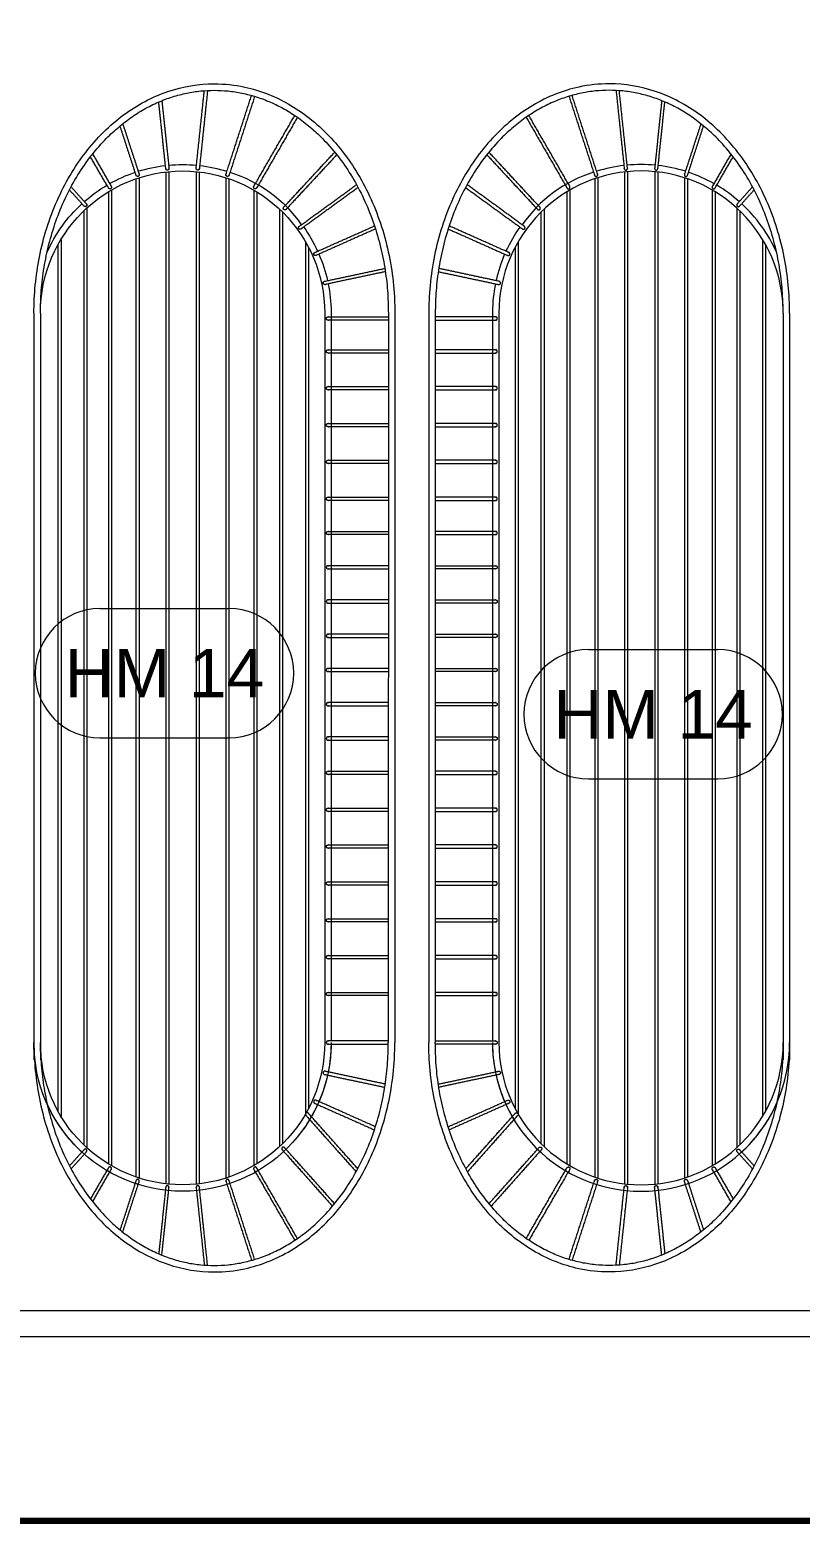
# Model space of a CAD drawing. Header units: millimetres. Extents: x 29001 to 40804, y -8833 to -5892.
# Drawn here: x 30479.5 to 30598.8, y -8681.2 to -8450.1 of the extents above; entities that cross this region are included whole.
import ezdxf
from ezdxf.enums import TextEntityAlignment as Align

# ---------------------------------------------------------------- set-up
doc = ezdxf.new("R2010")
doc.units = ezdxf.units.MM
doc.linetypes.add('ACAD_ISO03W100', pattern=[30, 12, -18])
doc.linetypes.add('MAVIBAHCE XREF$0$DASHDOT', pattern=[1, 0.5, -0.25, 0, -0.25])
doc.layers.get('0').update_dxf_attribs({"lineweight": 0})
for name, color, linetype, lineweight in [('xxx_Auto_Kaplama_Mermer Tarama', 45, 'Continuous', 0), ('xxx_Auto_Tefris_Silik', 252, 'Continuous', 0), ('xxx_Auto_Tefris_Tefris', 32, 'Continuous', 0), ('xxx_Auto_Yardimci_Isaret Genel', 51, 'Continuous', 0)]:
    doc.layers.add(name, color=color, linetype=linetype, lineweight=lineweight)
doc.styles.add('AUTOBAN', font='')
doc.styles.get('AUTOBAN').set_extended_font_data('Helvetica Normal Tr')

# ---------------------------------------------------------------- blocks, each defined once
blk = doc.blocks.new('TÜM LAYOOUT')
at = {"color": 116, "lineweight": 0, "true_color": 0x136734}
for points in [[(1796.26, -1873.45), (1796.26, -1879.96), (2296.26, -1879.96), (2296.26, -2326.45), (633.13, -2326.45), (633.13, -2358.95)], [(1800.26, -1873.45), (1800.26, -1875.96), (2300.26, -1875.96), (2300.26, -2330.45), (637.13, -2330.45), (637.13, -2358.95)]]:
    blk.add_lwpolyline(points, dxfattribs=at)
at = {"layer": 'xxx_Auto_Yardimci_Isaret Genel', "linetype": 'MAVIBAHCE XREF$0$DASHDOT', "lineweight": 0, "ltscale": 50, "const_width": 1}
blk.add_lwpolyline([(0, -124.45), (2346.26, -124.45), (2346.26, -2358.95), (0, -2358.95)], close=True, dxfattribs=at)
blk = doc.blocks.new('sedirxx')
at = {"layer": 'xxx_Auto_Tefris_Silik'}
for p, q in [((-25.58, 78.77), (-25.58, -77.77)), ((-25.1, 78.82), (-25.1, -77.82)), ((-20.87, 78.82), (-20.87, -77.82)), ((-20.4, 78.77), (-20.39, -77.77)), ((-30.18, 77.72), (-30.18, -76.72)), ((-29.7, 77.88), (-29.7, -76.88)), ((-16.27, 77.87), (-16.27, -76.87)), ((-15.79, 77.71), (-15.79, -76.71)), ((-34.49, 75.69), (-34.49, -74.68)), ((-34.02, 75.97), (-34.01, -74.97)), ((-12, 75.98), (-12, -74.97)), ((-11.52, 75.69), (-11.52, -74.69)), ((-38.49, 72.55), (-38.49, -71.54)), ((-38.02, 73), (-38.01, -72)), ((-8.2, 73.2), (-8.19, -72.19)), ((-7.72, 72.75), (-7.72, -71.75)), ((-42.49, 67.13), (-42.49, -66.12)), ((-42.02, 67.99), (-42.01, -66.99)), ((-4.2, 68.34), (-4.19, -56.92)), ((-3.72, 67.52), (-3.72, -56.92)), ((-4.19, -38.61), (-4.19, -58.61)), ((-3.72, -38.61), (-3.72, -58.61)), ((-4.19, -56.92), (-4.19, -67.34)), ((-3.72, -56.92), (-3.72, -66.51))]:
    blk.add_line(p, q, dxfattribs=at)
for points, knots in [([(-34.16, 90.47), (-32.18, 84.36), (-30.19, 78.25), (-30.11, 78.01), (-29.88, 78.09), (-29.64, 78.16), (-29.72, 78.4), (-31.7, 84.5), (-33.68, 90.61)], [0, 0, 0, 12.849133, 12.849133, 13.241832, 13.241832, 13.634531, 13.634531, 26.468787, 26.468787, 26.468787]), ([(-26.87, 91.38), (-26.24, 85.33), (-25.6, 79.28), (-25.58, 79.03), (-25.33, 79.05), (-25.08, 79.08), (-25.1, 79.33), (-25.74, 85.34), (-26.37, 91.35)], [0, 0, 0, 12.167907, 12.167907, 12.560607, 12.560607, 12.953306, 12.953306, 25.036968, 25.036968, 25.036968]), ([(-19.8, 89.79), (-20.35, 84.56), (-20.9, 79.33), (-20.92, 79.08), (-20.68, 79.05), (-20.43, 79.03), (-20.4, 79.28), (-19.86, 84.43), (-19.32, 89.59)], [0, 0, 0, 10.523754, 10.523754, 10.916453, 10.916453, 11.309152, 11.309152, 21.682649, 21.682649, 21.682649]), ([(-40.78, 87.22), (-37.62, 81.75), (-34.47, 76.29), (-34.34, 76.07), (-34.13, 76.19), (-33.91, 76.32), (-34.03, 76.54), (-37.2, 82.02), (-40.37, 87.5)], [0, 0, 0, 12.628439, 12.628439, 13.021139, 13.021139, 13.413838, 13.413838, 26.07952, 26.07952, 26.07952]), ([(-13.74, 86.23), (-15.01, 82.32), (-16.29, 78.4), (-16.36, 78.16), (-16.13, 78.09), (-15.89, 78.01), (-15.81, 78.25), (-14.57, 82.07), (-13.33, 85.89)], [0, 0, 0, 8.232194, 8.232194, 8.624893, 8.624893, 9.017592, 9.017592, 17.057796, 17.057796, 17.057796]), ([(-46.87, 81.43), (-42.95, 77.2), (-39.02, 72.98), (-38.85, 72.79), (-38.67, 72.96), (-38.49, 73.13), (-38.66, 73.32), (-42.61, 77.57), (-46.55, 81.83)], [1.094234, 1.094234, 1.094234, 12.628439, 12.628439, 13.021139, 13.021139, 13.413838, 13.413838, 25.021931, 25.021931, 25.021931]), ([(-9.08, 81.54), (-10.52, 79.04), (-11.97, 76.54), (-12.09, 76.32), (-11.88, 76.19), (-11.66, 76.07), (-11.53, 76.29), (-10.14, 78.7), (-8.74, 81.12)], [0, 0, 0, 5.7827, 5.7827, 6.175399, 6.175399, 6.568098, 6.568098, 12.149315, 12.149315, 12.149315]), ([(-50.17, 76.36), (-45.76, 73.15), (-41.35, 69.95), (-41.15, 69.8), (-41, 70), (-40.85, 70.21), (-41.06, 70.35), (-45.49, 73.58), (-49.93, 76.8)], [0, 0, 0, 10.903723, 10.903723, 11.296422, 11.296422, 11.689121, 11.689121, 22.659097, 22.659097, 22.659097]), ([(-5.74, 76.47), (-6.94, 75.14), (-8.13, 73.81), (-8.3, 73.63), (-8.11, 73.46), (-7.93, 73.29), (-7.76, 73.48), (-6.63, 74.74), (-5.49, 75.99)], [0, 0, 0, 3.569133, 3.569133, 3.961832, 3.961832, 4.354531, 4.354531, 7.739951, 7.739951, 7.739951]), ([(-52.86, 69.95), (-48.26, 67.9), (-43.66, 65.85), (-43.43, 65.75), (-43.33, 65.97), (-43.23, 66.2), (-43.45, 66.3), (-48.08, 68.36), (-52.71, 70.42)], [0, 0, 0, 10.075638, 10.075638, 10.468337, 10.468337, 10.861036, 10.861036, 20.989001, 20.989001, 20.989001]), ([(-54.39, 63.34), (-49.72, 62.35), (-45.06, 61.36), (-44.82, 61.31), (-44.76, 61.55), (-44.71, 61.8), (-44.96, 61.85), (-49.63, 62.84), (-54.31, 63.84)], [0, 0, 0, 9.532977, 9.532977, 9.925677, 9.925677, 10.318376, 10.318376, 19.879785, 19.879785, 19.879785]), ([(-54.86, 55.84), (-50.18, 55.84), (-45.5, 55.84), (-45.25, 55.84), (-45.25, 56.09), (-45.25, 56.34), (-45.5, 56.34), (-50.18, 56.34), (-54.86, 56.34)], [0, 0, 0, 9.355225, 9.355225, 9.747924, 9.747924, 10.140623, 10.140623, 19.495847, 19.495847, 19.495847]), ([(-54.86, 55.84), (-50.18, 55.84), (-45.5, 55.84), (-45.25, 55.84), (-45.25, 56.09), (-45.25, 56.34), (-45.5, 56.34), (-50.18, 56.34), (-54.86, 56.34)], [0, 0, 0, 9.355225, 9.355225, 9.747924, 9.747924, 10.140623, 10.140623, 19.495847, 19.495847, 19.495847]), ([(-54.86, 50.76), (-50.18, 50.76), (-45.5, 50.76), (-45.25, 50.76), (-45.25, 51.01), (-45.25, 51.26), (-45.5, 51.26), (-50.18, 51.26), (-54.86, 51.26)], [0, 0, 0, 9.355225, 9.355225, 9.747924, 9.747924, 10.140623, 10.140623, 19.495847, 19.495847, 19.495847]), ([(-54.86, 45.06), (-50.18, 45.06), (-45.5, 45.06), (-45.25, 45.06), (-45.25, 45.31), (-45.25, 45.56), (-45.5, 45.56), (-50.18, 45.56), (-54.86, 45.56)], [0, 0, 0, 9.355225, 9.355225, 9.747924, 9.747924, 10.140623, 10.140623, 19.495847, 19.495847, 19.495847]), ([(-54.86, 39.36), (-50.18, 39.36), (-45.5, 39.36), (-45.25, 39.36), (-45.25, 39.61), (-45.25, 39.86), (-45.5, 39.86), (-50.18, 39.86), (-54.86, 39.86)], [0, 0, 0, 9.355225, 9.355225, 9.747924, 9.747924, 10.140623, 10.140623, 19.495847, 19.495847, 19.495847]), ([(-54.86, 33.66), (-50.18, 33.66), (-45.5, 33.66), (-45.25, 33.66), (-45.25, 33.91), (-45.25, 34.16), (-45.5, 34.16), (-50.18, 34.16), (-54.86, 34.16)], [0, 0, 0, 9.355225, 9.355225, 9.747924, 9.747924, 10.140623, 10.140623, 19.495847, 19.495847, 19.495847]), ([(-54.86, 27.96), (-50.18, 27.96), (-45.5, 27.96), (-45.25, 27.96), (-45.25, 28.21), (-45.25, 28.46), (-45.5, 28.46), (-50.18, 28.46), (-54.86, 28.46)], [0, 0, 0, 9.355225, 9.355225, 9.747924, 9.747924, 10.140623, 10.140623, 19.495847, 19.495847, 19.495847]), ([(-54.86, 22.66), (-50.18, 22.66), (-45.5, 22.66), (-45.25, 22.66), (-45.25, 22.91), (-45.25, 23.16), (-45.5, 23.16), (-50.18, 23.16), (-54.86, 23.16)], [0, 0, 0, 9.355225, 9.355225, 9.747924, 9.747924, 10.140623, 10.140623, 19.495847, 19.495847, 19.495847]), ([(-54.86, 17.86), (-50.18, 17.86), (-45.5, 17.86), (-45.25, 17.86), (-45.25, 17.61), (-45.25, 17.36), (-45.5, 17.36), (-50.18, 17.36), (-54.86, 17.36)], [0, 0, 0, 9.355225, 9.355225, 9.747924, 9.747924, 10.140623, 10.140623, 19.495847, 19.495847, 19.495847]), ([(-54.86, 12.56), (-50.18, 12.56), (-45.5, 12.56), (-45.25, 12.56), (-45.25, 12.31), (-45.25, 12.06), (-45.5, 12.06), (-50.18, 12.06), (-54.86, 12.06)], [0, 0, 0, 9.355225, 9.355225, 9.747924, 9.747924, 10.140623, 10.140623, 19.495847, 19.495847, 19.495847]), ([(-54.86, 7.26), (-50.18, 7.26), (-45.5, 7.26), (-45.25, 7.26), (-45.25, 7.01), (-45.25, 6.76), (-45.5, 6.76), (-50.18, 6.76), (-54.86, 6.76)], [0, 0, 0, 9.355225, 9.355225, 9.747924, 9.747924, 10.140623, 10.140623, 19.495847, 19.495847, 19.495847]), ([(-54.86, 1.97), (-50.18, 1.97), (-45.5, 1.97), (-45.25, 1.97), (-45.25, 1.72), (-45.25, 1.47), (-45.5, 1.47), (-50.18, 1.47), (-54.86, 1.47)], [0, 0, 0, 9.355225, 9.355225, 9.747924, 9.747924, 10.140623, 10.140623, 19.495847, 19.495847, 19.495847]), ([(-54.86, -3.33), (-50.18, -3.33), (-45.5, -3.33), (-45.25, -3.33), (-45.25, -3.58), (-45.25, -3.83), (-45.5, -3.83), (-50.18, -3.83), (-54.86, -3.83)], [0, 0, 0, 9.355225, 9.355225, 9.747924, 9.747924, 10.140623, 10.140623, 19.495847, 19.495847, 19.495847]), ([(-54.86, -8.63), (-50.18, -8.63), (-45.5, -8.63), (-45.25, -8.63), (-45.25, -8.88), (-45.25, -9.13), (-45.5, -9.13), (-50.18, -9.13), (-54.86, -9.13)], [0, 0, 0, 9.355225, 9.355225, 9.747924, 9.747924, 10.140623, 10.140623, 19.495847, 19.495847, 19.495847]), ([(-54.85, -14.45), (-50.18, -14.45), (-45.5, -14.45), (-45.25, -14.45), (-45.25, -14.2), (-45.25, -13.95), (-45.5, -13.95), (-50.18, -13.95), (-54.85, -13.95)], [0, 0, 0, 9.355225, 9.355225, 9.747924, 9.747924, 10.140623, 10.140623, 19.495847, 19.495847, 19.495847]), ([(-54.85, -20.15), (-50.18, -20.15), (-45.5, -20.15), (-45.25, -20.15), (-45.25, -19.9), (-45.25, -19.65), (-45.5, -19.65), (-50.18, -19.65), (-54.85, -19.65)], [0, 0, 0, 9.355225, 9.355225, 9.747924, 9.747924, 10.140623, 10.140623, 19.495847, 19.495847, 19.495847]), ([(-54.85, -25.85), (-50.18, -25.85), (-45.5, -25.85), (-45.25, -25.85), (-45.25, -25.6), (-45.25, -25.35), (-45.5, -25.35), (-50.18, -25.35), (-54.85, -25.35)], [0, 0, 0, 9.355225, 9.355225, 9.747924, 9.747924, 10.140623, 10.140623, 19.495847, 19.495847, 19.495847]), ([(-54.85, -31.55), (-50.18, -31.55), (-45.5, -31.55), (-45.25, -31.55), (-45.25, -31.3), (-45.25, -31.05), (-45.5, -31.05), (-50.18, -31.05), (-54.85, -31.05)], [0, 0, 0, 9.355225, 9.355225, 9.747924, 9.747924, 10.140623, 10.140623, 19.495847, 19.495847, 19.495847]), ([(-54.85, -37.25), (-50.18, -37.25), (-45.5, -37.25), (-45.25, -37.25), (-45.25, -37), (-45.25, -36.75), (-45.5, -36.75), (-50.18, -36.75), (-54.85, -36.75)], [0, 0, 0, 9.355225, 9.355225, 9.747924, 9.747924, 10.140623, 10.140623, 19.495847, 19.495847, 19.495847]), ([(-54.85, -42.95), (-50.18, -42.95), (-45.5, -42.95), (-45.25, -42.95), (-45.25, -42.7), (-45.25, -42.45), (-45.5, -42.45), (-50.18, -42.45), (-54.85, -42.45)], [0, 0, 0, 9.355225, 9.355225, 9.747924, 9.747924, 10.140623, 10.140623, 19.495847, 19.495847, 19.495847]), ([(-54.85, -48.65), (-50.18, -48.65), (-45.5, -48.65), (-45.25, -48.65), (-45.25, -48.4), (-45.25, -48.15), (-45.5, -48.15), (-50.18, -48.15), (-54.85, -48.15)], [0, 0, 0, 9.355225, 9.355225, 9.747924, 9.747924, 10.140623, 10.140623, 19.495847, 19.495847, 19.495847]), ([(-54.85, -55.67), (-50.18, -55.67), (-45.5, -55.67), (-45.25, -55.67), (-45.25, -55.92), (-45.25, -56.17), (-45.5, -56.17), (-50.18, -56.17), (-54.85, -56.17)], [0, 0, 0, 9.355225, 9.355225, 9.747924, 9.747924, 10.140623, 10.140623, 19.495847, 19.495847, 19.495847]), ([(-54.85, -55.67), (-50.18, -55.67), (-45.5, -55.67), (-45.25, -55.67), (-45.25, -55.92), (-45.25, -56.17), (-45.5, -56.17), (-50.18, -56.17), (-54.85, -56.17)], [0, 0, 0, 9.355225, 9.355225, 9.747924, 9.747924, 10.140623, 10.140623, 19.495847, 19.495847, 19.495847]), ([(-54.38, -62.34), (-49.72, -61.35), (-45.06, -60.35), (-44.81, -60.3), (-44.76, -60.55), (-44.71, -60.79), (-44.96, -60.84), (-49.63, -61.84), (-54.31, -62.83)], [0, 0, 0, 9.532977, 9.532977, 9.925677, 9.925677, 10.318376, 10.318376, 19.879785, 19.879785, 19.879785]), ([(-52.86, -68.94), (-48.26, -66.89), (-43.66, -64.84), (-43.43, -64.74), (-43.33, -64.97), (-43.22, -65.2), (-43.45, -65.3), (-48.08, -67.36), (-52.7, -69.42)], [0, 0, 0, 10.075638, 10.075638, 10.468337, 10.468337, 10.861036, 10.861036, 20.989001, 20.989001, 20.989001]), ([(-50.13, -75.44), (-46.3, -71.14), (-42.47, -66.85), (-42.3, -66.66), (-42.12, -66.83), (-41.93, -67), (-42.1, -67.18), (-45.99, -71.55), (-49.89, -75.92)], [1.122689, 1.122689, 1.122689, 12.628439, 12.628439, 13.021139, 13.021139, 13.413838, 13.413838, 25.122438, 25.122438, 25.122438]), ([(-46.54, -80.84), (-42.67, -76.5), (-38.79, -72.16), (-38.63, -71.97), (-38.44, -72.14), (-38.26, -72.3), (-38.42, -72.49), (-42.32, -76.86), (-46.21, -81.23)], [0.995227, 0.995227, 0.995227, 12.628439, 12.628439, 13.021139, 13.021139, 13.413838, 13.413838, 25.122438, 25.122438, 25.122438]), ([(-5.74, -75.46), (-6.94, -74.14), (-8.13, -72.81), (-8.3, -72.62), (-8.11, -72.46), (-7.93, -72.29), (-7.76, -72.47), (-6.63, -73.73), (-5.49, -74.99)], [0, 0, 0, 3.569133, 3.569133, 3.961832, 3.961832, 4.354531, 4.354531, 7.739951, 7.739951, 7.739951]), ([(-40.78, -86.22), (-37.62, -80.75), (-34.47, -75.28), (-34.34, -75.07), (-34.13, -75.19), (-33.91, -75.32), (-34.03, -75.53), (-37.2, -81.02), (-40.37, -86.5)], [0, 0, 0, 12.628439, 12.628439, 13.021139, 13.021139, 13.413838, 13.413838, 26.07952, 26.07952, 26.07952]), ([(-9.08, -80.54), (-10.52, -78.04), (-11.97, -75.53), (-12.09, -75.32), (-11.88, -75.19), (-11.66, -75.07), (-11.53, -75.28), (-10.14, -77.7), (-8.74, -80.12)], [0, 0, 0, 5.7827, 5.7827, 6.175399, 6.175399, 6.568098, 6.568098, 12.149315, 12.149315, 12.149315]), ([(-34.16, -89.46), (-32.18, -83.35), (-30.19, -77.24), (-30.11, -77.01), (-29.88, -77.08), (-29.64, -77.16), (-29.72, -77.4), (-31.7, -83.5), (-33.68, -89.6)], [0, 0, 0, 12.849133, 12.849133, 13.241832, 13.241832, 13.634531, 13.634531, 26.468787, 26.468787, 26.468787]), ([(-26.87, -90.37), (-26.24, -84.32), (-25.6, -78.27), (-25.58, -78.02), (-25.33, -78.05), (-25.08, -78.08), (-25.1, -78.32), (-25.74, -84.33), (-26.37, -90.34)], [0, 0, 0, 12.167907, 12.167907, 12.560607, 12.560607, 12.953306, 12.953306, 25.036968, 25.036968, 25.036968]), ([(-19.8, -88.79), (-20.35, -83.56), (-20.9, -78.32), (-20.92, -78.08), (-20.68, -78.05), (-20.43, -78.02), (-20.4, -78.27), (-19.86, -83.43), (-19.32, -88.59)], [0, 0, 0, 10.523754, 10.523754, 10.916453, 10.916453, 11.309152, 11.309152, 21.682649, 21.682649, 21.682649]), ([(-13.74, -85.23), (-15.01, -81.31), (-16.29, -77.4), (-16.36, -77.16), (-16.13, -77.08), (-15.89, -77.01), (-15.81, -77.24), (-14.57, -81.07), (-13.33, -84.89)], [0, 0, 0, 8.232194, 8.232194, 8.624893, 8.624893, 9.017592, 9.017592, 17.057796, 17.057796, 17.057796])]:
    blk.add_rational_spline(points, [1, 1, 1, 0.707106781187, 1, 0.707106781187, 1, 1, 1], degree=2, knots=knots, dxfattribs=at)
at = {"layer": 'xxx_Auto_Tefris_Tefris'}
for p, q in [((-55.86, 56.92), (-55.85, -55.92)), ((-54.86, 56.92), (-54.85, -55.92)), ((-46, 57.17), (-46, -55.67)), ((-45, 56.92), (-45, -55.92)), ((-1, 56.92), (-1, -56.92)), ((0, 56.92), (0, -56.92)), ((-1, -38.61), (-1, -58.61)), ((0, -38.61), (0, -58.61)), ((-1, -56.92), (-1, -55.92)), ((0, -56.92), (0, -55.92))]:
    blk.add_line(p, q, dxfattribs=at)
for centre, radius, start, end in [((-23, 56.92), 22, 0, 180), ((-24.18, 58.78), 20.87, 107.1781, 145.5251), ((-23, 56.92), 23, 96.6228, 107.3772), ((-23, 56.92), 23, 84.6228, 95.3772), ((-23, 56.92), 23, 72.6228, 83.3772), ((-23, 56.92), 23, 60.6228, 71.3772), ((-23, 56.92), 23, 48.6228, 59.3772), ((-23, 56.92), 23, 24.2612, 47.3772), ((-23, 56.92), 23, 144.6228, 155.3772), ((-23, 56.92), 23, 156.6228, 167.3772), ((-23, 56.92), 23, 168.6228, 179.3772), ((-23, -55.92), 23, 180, 0), ((-23, -55.92), 23, 180.6228, 191.3772), ((-23, -55.92), 22, 180, 0), ((-23, -55.92), 23, 192.6228, 203.3772), ((-23, -55.92), 23, 204.6228, 215.3772), ((-23, -55.92), 23, 312.6228, 335.7388)]:
    blk.add_arc(centre, radius, start, end, dxfattribs=at)
for points in [[(0, 56.92), (0, 59.84), (-0.28, 62.75), (-1.44, 68.62), (-2.36, 71.56), (-4.78, 77.02), (-6.27, 79.56), (-9.74, 84.04), (-11.71, 85.99), (-16.01, 89.17), (-18.33, 90.4), (-23.08, 92), (-25.51, 92.4), (-27.93, 92.4), (-29.5, 92.4), (-31.07, 92.23), (-35.09, 91.37), (-37.49, 90.41), (-42.01, 87.73), (-44.12, 86.01), (-47.9, 81.94), (-49.57, 79.59), (-52.36, 74.41), (-53.48, 71.59), (-55.11, 65.68), (-55.61, 62.59), (-55.83, 58.62), (-55.86, 57.77), (-55.86, 56.92)], [(0, -55.92), (0, -58.84), (-0.28, -61.75), (-1.44, -67.62), (-2.36, -70.55), (-4.77, -76.02), (-6.27, -78.55), (-9.74, -83.04), (-11.71, -84.99), (-16.01, -88.17), (-18.33, -89.39), (-23.08, -91), (-25.5, -91.4), (-27.93, -91.4), (-29.5, -91.4), (-31.07, -91.23), (-35.09, -90.36), (-37.49, -89.41), (-42.01, -86.73), (-44.12, -85.01), (-47.89, -80.94), (-49.56, -78.58), (-52.36, -73.41), (-53.48, -70.59), (-55.1, -64.67), (-55.61, -61.58), (-55.83, -57.62), (-55.85, -56.77), (-55.85, -55.92)]]:
    blk.add_open_spline(points, degree=3, knots=[4.712389, 4.712389, 4.712389, 4.712389, 4.960422, 4.960422, 5.226706, 5.226706, 5.492989, 5.492989, 5.759273, 5.759273, 6.025556, 6.025556, 6.283185, 6.283185, 6.283185, 6.450503, 6.450503, 6.716786, 6.716786, 6.98307, 6.98307, 7.249353, 7.249353, 7.515637, 7.515637, 7.781921, 7.781921, 7.853982, 7.853982, 7.853982, 7.853982], dxfattribs=at)
for points in [[(-1, 56.92), (-1, 91.4), (-27.93, 91.4), (-54.86, 91.4), (-54.86, 56.92)], [(-1, -55.92), (-1, -90.4), (-27.93, -90.4), (-54.85, -90.4), (-54.85, -55.92)]]:
    blk.add_rational_spline(points, [1, 0.707106781187, 1, 0.707106781187, 1], degree=2, knots=[4.712389, 4.712389, 4.712389, 6.283185, 6.283185, 7.853982, 7.853982, 7.853982], dxfattribs=at)
blk = doc.blocks.new('MOBİLYALAR')
at = {"color": 240, "linetype": 'ACAD_ISO03W100', "lineweight": 0, "ltscale": 0.5, "true_color": 0xed1f24}
blk.add_lwpolyline([(2296.26, -2326.45), (303.13, -2326.45), (303.13, -1853.45)], dxfattribs=at)
at = {"xscale": -1}
blk.add_blockref('sedirxx', (1335.39, -2229.04), dxfattribs=at)
blk.add_blockref('sedirxx', (1452.36, -2229.04))
blk = doc.blocks.new('_TagSlot')
at = {"color": 0, "linetype": 'ByBlock', "lineweight": -2, "transparency": 16777216}
for p, q in [((-4, 4), (4, 4)), ((-4, -4), (4, -4))]:
    blk.add_line(p, q, dxfattribs=at)
for centre, start, end in [((-4, 0), 90, 270), ((4, 0), 270, 90)]:
    blk.add_arc(centre, 4, start, end, dxfattribs=at)
at = {"layer": 'xxx_Auto_Kaplama_Mermer Tarama', "color": 0, "transparency": 16777216, "style": 'AUTOBAN'}
blk.add_attdef('TAGNUMBER', text='', height=3, dxfattribs=at).set_placement((0, -1.5), align=Align.CENTER)
blk = doc.blocks.new('key planxx')
at = {"layer": 'xxx_Auto_Yardimci_Isaret Genel', "xscale": 2.5, "yscale": 2.5, "zscale": 2.5}
for p in [(-122.67, -1584.36), (-47.04, -1590.72)]:
    blk.add_blockref('_TagSlot', p, dxfattribs=at).add_auto_attribs({'TAGNUMBER': 'HM 14'})

msp = doc.modelspace()

# ---------------------------------------------------------------- block references
at = {"color": 6}
msp.add_blockref('TÜM LAYOOUT', (29144.79, -6321.8), dxfattribs=at)

# ---------------------------------------------------------------- next in the draw order: block references
msp.add_blockref('MOBİLYALAR', (29144.79, -6321.8), dxfattribs=at)

# ---------------------------------------------------------------- next in the draw order: block references
msp.add_blockref('key planxx', (30623.06, -6965.25), dxfattribs=at)

doc.saveas('drawing.dxf')
